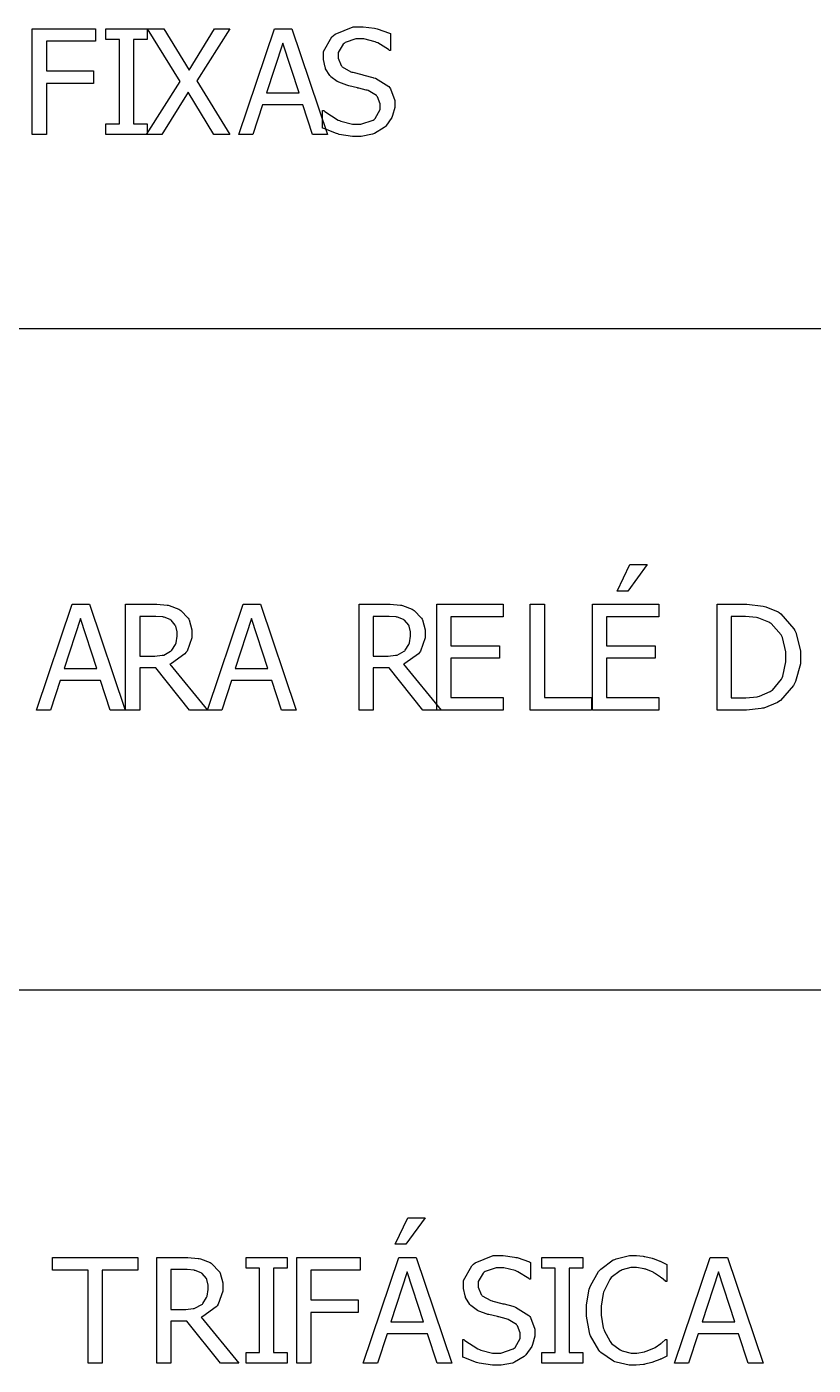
# Model space of a CAD drawing. Header units: millimetres. Extents: x 1974 to 2560, y 1429 to 1567.
# Drawn here: x 2489.414 to 2490.669, y 1517.628 to 1519.765 of the extents above; entities that cross this region are included whole.
import ezdxf

# ---------------------------------------------------------------- set-up
doc = ezdxf.new("R2010")
doc.units = ezdxf.units.MM
doc.layers.add('TEXTO', color=4, linetype='Continuous')

msp = doc.modelspace()

# ---------------------------------------------------------------- linework, layer by layer
at = {"layer": 'TEXTO', "color": 0}
for p, q in [((2489.9064, 1519.7534), (2489.935, 1519.765)), ((2489.935, 1519.765), (2489.9446, 1519.765)), ((2489.9446, 1519.765), (2489.9513, 1519.765)), ((2489.9513, 1519.765), (2489.9693, 1519.7627)), ((2489.4229, 1519.593), (2489.4229, 1519.7619)), ((2489.4229, 1519.7619), (2489.524, 1519.7619)), ((2489.524, 1519.742), (2489.4455, 1519.742)), ((2489.4455, 1519.742), (2489.4455, 1519.6944)), ((2489.524, 1519.7619), (2489.524, 1519.742)), ((2489.524, 1519.7619), (2489.524, 1519.7619)), ((2489.5405, 1519.7447), (2489.5405, 1519.7619)), ((2489.5405, 1519.7619), (2489.6061, 1519.7619)), ((2489.5621, 1519.7447), (2489.5405, 1519.7447)), ((2489.5621, 1519.6102), (2489.5621, 1519.7447)), ((2489.6061, 1519.7447), (2489.5846, 1519.7447)), ((2489.5846, 1519.7447), (2489.5846, 1519.6102)), ((2489.6061, 1519.7619), (2489.6061, 1519.7447)), ((2489.6591, 1519.6775), (2489.6071, 1519.7619)), ((2489.6071, 1519.7619), (2489.6327, 1519.7619)), ((2489.6327, 1519.7619), (2489.6731, 1519.6955)), ((2489.6731, 1519.6955), (2489.714, 1519.7619)), ((2489.7384, 1519.7619), (2489.6855, 1519.6786)), ((2489.714, 1519.7619), (2489.7384, 1519.7619)), ((2489.7524, 1519.593), (2489.8094, 1519.7619)), ((2489.8094, 1519.7619), (2489.837, 1519.7619)), ((2489.837, 1519.7619), (2489.8939, 1519.593)), ((2489.8877, 1519.7253), (2489.901, 1519.7488)), ((2489.901, 1519.7488), (2489.9038, 1519.7511)), ((2489.9038, 1519.7511), (2489.9064, 1519.7534)), ((2489.9396, 1519.7455), (2489.9223, 1519.7396)), ((2489.946, 1519.7455), (2489.9396, 1519.7455)), ((2489.9521, 1519.7455), (2489.946, 1519.7455)), ((2489.9704, 1519.741), (2489.9521, 1519.7455)), ((2489.9693, 1519.7627), (2489.9714, 1519.7622)), ((2489.9714, 1519.7622), (2489.9735, 1519.7617)), ((2489.9735, 1519.7617), (2489.993, 1519.755)), ((2489.993, 1519.755), (2489.9949, 1519.7541)), ((2489.9949, 1519.7541), (2489.9949, 1519.7272)), ((2489.8226, 1519.739), (2489.7966, 1519.6593)), ((2489.8487, 1519.6593), (2489.8226, 1519.739)), ((2489.8877, 1519.7167), (2489.8877, 1519.7253)), ((2489.919, 1519.7372), (2489.9111, 1519.7237)), ((2489.9111, 1519.7237), (2489.9111, 1519.7191)), ((2489.9207, 1519.7383), (2489.919, 1519.7372)), ((2489.9223, 1519.7396), (2489.9207, 1519.7383)), ((2489.9725, 1519.7401), (2489.9704, 1519.741)), ((2489.9745, 1519.7392), (2489.9725, 1519.7401)), ((2489.9917, 1519.7285), (2489.9745, 1519.7392)), ((2489.9931, 1519.7272), (2489.9917, 1519.7285)), ((2489.9949, 1519.7272), (2489.9931, 1519.7272)), ((2489.8877, 1519.7127), (2489.8877, 1519.7167)), ((2489.8902, 1519.7005), (2489.8877, 1519.7127)), ((2489.8907, 1519.6992), (2489.8902, 1519.7005)), ((2489.8911, 1519.698), (2489.8907, 1519.6992)), ((2489.9111, 1519.7191), (2489.9111, 1519.7148)), ((2489.9111, 1519.7148), (2489.9159, 1519.703)), ((2489.9159, 1519.703), (2489.9168, 1519.7019)), ((2489.9168, 1519.7019), (2489.9177, 1519.7008)), ((2489.9177, 1519.7008), (2489.9314, 1519.6931)), ((2489.4455, 1519.6944), (2489.5207, 1519.6944)), ((2489.5207, 1519.6944), (2489.5207, 1519.6744)), ((2489.6855, 1519.6786), (2489.7385, 1519.593)), ((2489.6855, 1519.6786), (2489.6855, 1519.6786)), ((2489.8979, 1519.687), (2489.8911, 1519.698)), ((2489.8988, 1519.6861), (2489.8979, 1519.687)), ((2489.8997, 1519.6852), (2489.8988, 1519.6861)), ((2489.9098, 1519.6775), (2489.8997, 1519.6852)), ((2489.9314, 1519.6931), (2489.9332, 1519.6926)), ((2489.9332, 1519.6926), (2489.9344, 1519.6923)), ((2489.9344, 1519.6923), (2489.949, 1519.6887)), ((2489.949, 1519.6887), (2489.9507, 1519.6882)), ((2489.9507, 1519.6882), (2489.9523, 1519.6878)), ((2489.9523, 1519.6878), (2489.9667, 1519.6842)), ((2489.9667, 1519.6842), (2489.9678, 1519.6837)), ((2489.9678, 1519.6837), (2489.9708, 1519.6829)), ((2489.9708, 1519.6829), (2489.992, 1519.6695)), ((2489.5207, 1519.6744), (2489.4455, 1519.6744)), ((2489.4455, 1519.6744), (2489.4455, 1519.593)), ((2489.6055, 1519.593), (2489.6591, 1519.6775)), ((2489.6716, 1519.6606), (2489.6298, 1519.593)), ((2489.7128, 1519.593), (2489.6716, 1519.6606)), ((2489.7966, 1519.6593), (2489.8487, 1519.6593)), ((2489.7966, 1519.6593), (2489.7966, 1519.6593)), ((2489.911, 1519.677), (2489.9098, 1519.6775)), ((2489.9121, 1519.6764), (2489.911, 1519.677)), ((2489.9252, 1519.6716), (2489.9121, 1519.6764)), ((2489.9266, 1519.6711), (2489.9252, 1519.6716)), ((2489.9282, 1519.6708), (2489.9266, 1519.6711)), ((2489.9418, 1519.6675), (2489.9282, 1519.6708)), ((2489.9428, 1519.6672), (2489.9418, 1519.6675)), ((2489.9439, 1519.667), (2489.9428, 1519.6672)), ((2489.9559, 1519.6639), (2489.9439, 1519.667)), ((2489.9572, 1519.6635), (2489.9559, 1519.6639)), ((2489.959, 1519.663), (2489.9572, 1519.6635)), ((2489.9721, 1519.6552), (2489.959, 1519.663)), ((2489.992, 1519.6695), (2489.9934, 1519.6677)), ((2489.9934, 1519.6677), (2489.9947, 1519.6659)), ((2489.9947, 1519.6659), (2490.0014, 1519.6473)), ((2489.7904, 1519.6402), (2489.7751, 1519.593)), ((2489.8549, 1519.6402), (2489.7904, 1519.6402)), ((2489.8703, 1519.593), (2489.8549, 1519.6402)), ((2489.973, 1519.6541), (2489.9721, 1519.6552)), ((2489.9737, 1519.653), (2489.973, 1519.6541)), ((2489.978, 1519.6418), (2489.9737, 1519.653)), ((2489.978, 1519.6376), (2489.978, 1519.6418)), ((2489.978, 1519.6328), (2489.978, 1519.6376)), ((2490.0014, 1519.6362), (2489.998, 1519.6233)), ((2490.0014, 1519.6473), (2490.0014, 1519.6411)), ((2490.0014, 1519.6411), (2490.0014, 1519.6362)), ((2489.8864, 1519.6031), (2489.8864, 1519.6312)), ((2489.8864, 1519.6312), (2489.8881, 1519.6312)), ((2489.8881, 1519.6312), (2489.89, 1519.6295)), ((2489.89, 1519.6295), (2489.9109, 1519.6161)), ((2489.9109, 1519.6161), (2489.9133, 1519.6151)), ((2489.9133, 1519.6151), (2489.9156, 1519.6142)), ((2489.9156, 1519.6142), (2489.9342, 1519.6094)), ((2489.9474, 1519.6094), (2489.9669, 1519.6159)), ((2489.9669, 1519.6159), (2489.9685, 1519.6171)), ((2489.9685, 1519.6171), (2489.9701, 1519.6185)), ((2489.9701, 1519.6185), (2489.978, 1519.6328)), ((2489.9967, 1519.62), (2489.9873, 1519.6064)), ((2489.9973, 1519.6216), (2489.9967, 1519.62)), ((2489.998, 1519.6233), (2489.9973, 1519.6216)), ((2489.4455, 1519.593), (2489.4229, 1519.593)), ((2489.5405, 1519.593), (2489.5405, 1519.6102)), ((2489.5405, 1519.6102), (2489.5621, 1519.6102)), ((2489.6061, 1519.593), (2489.5405, 1519.593)), ((2489.5846, 1519.6102), (2489.6061, 1519.6102)), ((2489.6298, 1519.593), (2489.6055, 1519.593)), ((2489.6061, 1519.6102), (2489.6061, 1519.593)), ((2489.6061, 1519.6102), (2489.6061, 1519.6102)), ((2489.7385, 1519.593), (2489.7128, 1519.593)), ((2489.7751, 1519.593), (2489.7524, 1519.593)), ((2489.7751, 1519.593), (2489.7751, 1519.593)), ((2489.8939, 1519.593), (2489.8703, 1519.593)), ((2489.8883, 1519.6023), (2489.8864, 1519.6031)), ((2489.9085, 1519.5945), (2489.8883, 1519.6023)), ((2489.9107, 1519.5938), (2489.9085, 1519.5945)), ((2489.9128, 1519.5932), (2489.9107, 1519.5938)), ((2489.9341, 1519.59), (2489.9128, 1519.5932)), ((2489.9342, 1519.6094), (2489.9404, 1519.6094)), ((2489.9404, 1519.6094), (2489.9474, 1519.6094)), ((2489.9659, 1519.5933), (2489.9478, 1519.59)), ((2489.9677, 1519.594), (2489.9659, 1519.5933)), ((2489.9693, 1519.5946), (2489.9677, 1519.594)), ((2489.9847, 1519.6041), (2489.9693, 1519.5946)), ((2489.9861, 1519.6053), (2489.9847, 1519.6041)), ((2489.9873, 1519.6064), (2489.9861, 1519.6053)), ((2489.942, 1519.59), (2489.9341, 1519.59)), ((2489.9478, 1519.59), (2489.942, 1519.59)), ((2489.942, 1519.59), (2489.942, 1519.59)), ((2507.7976, 1519.2826), (2478.9131, 1519.2826)), ((2490.3565, 1518.864), (2490.3768, 1518.9065)), ((2490.4043, 1518.9065), (2490.3734, 1518.864)), ((2490.3768, 1518.9065), (2490.4043, 1518.9065)), ((2490.3768, 1518.9065), (2490.3768, 1518.9065)), ((2490.3734, 1518.864), (2490.3565, 1518.864)), ((2489.4296, 1518.6741), (2489.4865, 1518.843)), ((2489.4865, 1518.843), (2489.5141, 1518.843)), ((2489.5141, 1518.843), (2489.5711, 1518.6741)), ((2489.572, 1518.6741), (2489.572, 1518.843)), ((2489.572, 1518.843), (2489.6156, 1518.843)), ((2489.6167, 1518.8236), (2489.5944, 1518.8236)), ((2489.5944, 1518.8236), (2489.5944, 1518.7599)), ((2489.6156, 1518.843), (2489.6216, 1518.843)), ((2489.6203, 1518.8236), (2489.6167, 1518.8236)), ((2489.6314, 1518.8227), (2489.6203, 1518.8236)), ((2489.6216, 1518.843), (2489.6383, 1518.8416)), ((2489.6383, 1518.8416), (2489.64, 1518.8413)), ((2489.64, 1518.8413), (2489.6415, 1518.8411)), ((2489.6415, 1518.8411), (2489.657, 1518.8349)), ((2489.657, 1518.8349), (2489.6586, 1518.8339)), ((2489.6586, 1518.8339), (2489.66, 1518.8331)), ((2489.66, 1518.8331), (2489.6717, 1518.8209)), ((2489.7027, 1518.6741), (2489.7597, 1518.843)), ((2489.7597, 1518.843), (2489.7874, 1518.843)), ((2489.7874, 1518.843), (2489.8443, 1518.6741)), ((2489.9445, 1518.6741), (2489.9445, 1518.843)), ((2489.9445, 1518.843), (2489.988, 1518.843)), ((2489.9892, 1518.8236), (2489.967, 1518.8236)), ((2489.967, 1518.8236), (2489.967, 1518.7599)), ((2489.988, 1518.843), (2489.9941, 1518.843)), ((2489.9928, 1518.8236), (2489.9892, 1518.8236)), ((2490.0039, 1518.8227), (2489.9928, 1518.8236)), ((2489.9941, 1518.843), (2490.0107, 1518.8416)), ((2490.0107, 1518.8416), (2490.0124, 1518.8413)), ((2490.0124, 1518.8413), (2490.0139, 1518.8411)), ((2490.0139, 1518.8411), (2490.0294, 1518.8349)), ((2490.0294, 1518.8349), (2490.031, 1518.8339)), ((2490.031, 1518.8339), (2490.0325, 1518.8331)), ((2490.0325, 1518.8331), (2490.0442, 1518.8209)), ((2490.0687, 1518.6741), (2490.0687, 1518.843)), ((2490.0687, 1518.843), (2490.1744, 1518.843)), ((2490.1744, 1518.823), (2490.0912, 1518.823)), ((2490.0912, 1518.823), (2490.0912, 1518.7767)), ((2490.1744, 1518.843), (2490.1744, 1518.823)), ((2490.2177, 1518.6741), (2490.2177, 1518.843)), ((2490.2177, 1518.843), (2490.2402, 1518.843)), ((2490.2402, 1518.843), (2490.2402, 1518.6941)), ((2490.3171, 1518.6741), (2490.3171, 1518.843)), ((2490.3171, 1518.843), (2490.4228, 1518.843)), ((2490.4228, 1518.823), (2490.3395, 1518.823)), ((2490.3395, 1518.823), (2490.3395, 1518.7767)), ((2490.4228, 1518.843), (2490.4228, 1518.823)), ((2490.5158, 1518.6741), (2490.5158, 1518.843)), ((2490.5158, 1518.843), (2490.5543, 1518.843)), ((2490.5554, 1518.8236), (2490.5383, 1518.8236)), ((2490.5383, 1518.8236), (2490.5383, 1518.6934)), ((2490.5543, 1518.843), (2490.5636, 1518.843)), ((2490.5613, 1518.8236), (2490.5554, 1518.8236)), ((2490.579, 1518.8217), (2490.5613, 1518.8236)), ((2490.5636, 1518.843), (2490.5893, 1518.8401)), ((2490.5893, 1518.8401), (2490.5916, 1518.8394)), ((2490.5916, 1518.8394), (2490.5939, 1518.8388)), ((2490.5939, 1518.8388), (2490.6131, 1518.8306)), ((2490.6131, 1518.8306), (2490.6147, 1518.8296)), ((2490.6147, 1518.8296), (2490.6175, 1518.8278)), ((2490.6175, 1518.8278), (2490.6384, 1518.8039)), ((2489.4997, 1518.8201), (2489.4738, 1518.7404)), ((2489.5259, 1518.7404), (2489.4997, 1518.8201)), ((2489.6325, 1518.8224), (2489.6314, 1518.8227)), ((2489.6336, 1518.8222), (2489.6325, 1518.8224)), ((2489.6428, 1518.8184), (2489.6336, 1518.8222)), ((2489.6436, 1518.8178), (2489.6428, 1518.8184)), ((2489.6445, 1518.8173), (2489.6436, 1518.8178)), ((2489.6512, 1518.8095), (2489.6445, 1518.8173)), ((2489.6517, 1518.8085), (2489.6512, 1518.8095)), ((2489.6521, 1518.8077), (2489.6517, 1518.8085)), ((2489.6543, 1518.7987), (2489.6521, 1518.8077)), ((2489.6717, 1518.8209), (2489.6726, 1518.8194)), ((2489.6726, 1518.8194), (2489.6734, 1518.8179)), ((2489.6734, 1518.8179), (2489.6778, 1518.8023)), ((2489.6778, 1518.8023), (2489.6778, 1518.7971)), ((2489.773, 1518.8201), (2489.7469, 1518.7404)), ((2489.7991, 1518.7404), (2489.773, 1518.8201)), ((2490.0049, 1518.8224), (2490.0039, 1518.8227)), ((2490.006, 1518.8222), (2490.0049, 1518.8224)), ((2490.0152, 1518.8184), (2490.006, 1518.8222)), ((2490.0161, 1518.8178), (2490.0152, 1518.8184)), ((2490.017, 1518.8173), (2490.0161, 1518.8178)), ((2490.0237, 1518.8095), (2490.017, 1518.8173)), ((2490.0242, 1518.8085), (2490.0237, 1518.8095)), ((2490.0245, 1518.8077), (2490.0242, 1518.8085)), ((2490.0268, 1518.7987), (2490.0245, 1518.8077)), ((2490.0442, 1518.8209), (2490.0451, 1518.8194)), ((2490.0451, 1518.8194), (2490.0459, 1518.8179)), ((2490.0459, 1518.8179), (2490.0502, 1518.8023)), ((2490.0502, 1518.8023), (2490.0502, 1518.7971)), ((2490.5808, 1518.8213), (2490.579, 1518.8217)), ((2490.5824, 1518.8209), (2490.5808, 1518.8213)), ((2490.5985, 1518.8144), (2490.5824, 1518.8209)), ((2490.6, 1518.8135), (2490.5985, 1518.8144)), ((2490.6021, 1518.8122), (2490.6, 1518.8135)), ((2490.618, 1518.7943), (2490.6021, 1518.8122)), ((2490.6384, 1518.8039), (2490.6399, 1518.8009)), ((2489.6519, 1518.78), (2489.6524, 1518.7811)), ((2489.6524, 1518.7811), (2489.6543, 1518.7919)), ((2489.6543, 1518.7954), (2489.6543, 1518.7987)), ((2489.6543, 1518.7919), (2489.6543, 1518.7954)), ((2489.6543, 1518.7954), (2489.6543, 1518.7954)), ((2489.6778, 1518.7893), (2489.67, 1518.7682)), ((2489.6778, 1518.7971), (2489.6778, 1518.7893)), ((2490.0244, 1518.78), (2490.0248, 1518.7811)), ((2490.0248, 1518.7811), (2490.0268, 1518.7919)), ((2490.0268, 1518.7954), (2490.0268, 1518.7987)), ((2490.0268, 1518.7919), (2490.0268, 1518.7954)), ((2490.0268, 1518.7954), (2490.0268, 1518.7954)), ((2490.0502, 1518.7893), (2490.0424, 1518.7682)), ((2490.0502, 1518.7971), (2490.0502, 1518.7893)), ((2490.6191, 1518.7919), (2490.618, 1518.7943)), ((2490.6202, 1518.7897), (2490.6191, 1518.7919)), ((2490.6256, 1518.767), (2490.6202, 1518.7897)), ((2490.6399, 1518.8009), (2490.6414, 1518.798)), ((2490.6414, 1518.798), (2490.649, 1518.7684)), ((2489.5944, 1518.7599), (2489.6143, 1518.7599)), ((2489.6143, 1518.7599), (2489.6185, 1518.7599)), ((2489.6185, 1518.7599), (2489.6303, 1518.7614)), ((2489.6303, 1518.7614), (2489.6316, 1518.7616)), ((2489.6316, 1518.7616), (2489.6329, 1518.7618)), ((2489.6329, 1518.7618), (2489.6437, 1518.7678)), ((2489.6437, 1518.7678), (2489.6447, 1518.7687)), ((2489.6447, 1518.7687), (2489.6455, 1518.7695)), ((2489.6667, 1518.764), (2489.6454, 1518.7486)), ((2489.6455, 1518.7695), (2489.6516, 1518.7789)), ((2489.6516, 1518.7789), (2489.6519, 1518.78)), ((2489.6683, 1518.766), (2489.6667, 1518.764)), ((2489.67, 1518.7682), (2489.6683, 1518.766)), ((2489.967, 1518.7599), (2489.9867, 1518.7599)), ((2489.9867, 1518.7599), (2489.991, 1518.7599)), ((2489.991, 1518.7599), (2490.0027, 1518.7614)), ((2490.0027, 1518.7614), (2490.004, 1518.7616)), ((2490.004, 1518.7616), (2490.0053, 1518.7618)), ((2490.0053, 1518.7618), (2490.0163, 1518.7678)), ((2490.0163, 1518.7678), (2490.0173, 1518.7687)), ((2490.0173, 1518.7687), (2490.018, 1518.7695)), ((2490.0391, 1518.764), (2490.0178, 1518.7486)), ((2490.018, 1518.7695), (2490.024, 1518.7789)), ((2490.024, 1518.7789), (2490.0244, 1518.78)), ((2490.0408, 1518.766), (2490.0391, 1518.764)), ((2490.0424, 1518.7682), (2490.0408, 1518.766)), ((2490.0912, 1518.7767), (2490.1687, 1518.7767)), ((2490.1687, 1518.7767), (2490.1687, 1518.7567)), ((2490.3395, 1518.7767), (2490.4171, 1518.7767)), ((2490.4171, 1518.7767), (2490.4171, 1518.7567)), ((2490.6256, 1518.7586), (2490.6256, 1518.767)), ((2490.649, 1518.7684), (2490.649, 1518.7583)), ((2489.4738, 1518.7404), (2489.5259, 1518.7404)), ((2489.4738, 1518.7404), (2489.4738, 1518.7404)), ((2489.6202, 1518.7412), (2489.5944, 1518.7412)), ((2489.5944, 1518.7412), (2489.5944, 1518.6741)), ((2489.6737, 1518.6741), (2489.6202, 1518.7412)), ((2489.6454, 1518.7486), (2489.6427, 1518.7475)), ((2489.6427, 1518.7475), (2489.7028, 1518.6741)), ((2489.6427, 1518.7475), (2489.6427, 1518.7475)), ((2489.7469, 1518.7404), (2489.7991, 1518.7404)), ((2489.7469, 1518.7404), (2489.7469, 1518.7404)), ((2489.9926, 1518.7412), (2489.967, 1518.7412)), ((2489.967, 1518.7412), (2489.967, 1518.6741)), ((2490.0461, 1518.6741), (2489.9926, 1518.7412)), ((2490.0178, 1518.7486), (2490.0152, 1518.7475)), ((2490.0152, 1518.7475), (2490.0753, 1518.6741)), ((2490.0152, 1518.7475), (2490.0152, 1518.7475)), ((2490.1687, 1518.7567), (2490.0912, 1518.7567)), ((2490.0912, 1518.7567), (2490.0912, 1518.6941)), ((2490.4171, 1518.7567), (2490.3395, 1518.7567)), ((2490.3395, 1518.7567), (2490.3395, 1518.6941)), ((2490.6206, 1518.7279), (2490.6256, 1518.751)), ((2490.6256, 1518.751), (2490.6256, 1518.7586)), ((2490.6256, 1518.7586), (2490.6256, 1518.7586)), ((2490.649, 1518.748), (2490.6411, 1518.7197)), ((2490.649, 1518.7583), (2490.649, 1518.748)), ((2490.649, 1518.7583), (2490.649, 1518.7583)), ((2489.4676, 1518.7212), (2489.4522, 1518.6741)), ((2489.5321, 1518.7212), (2489.4676, 1518.7212)), ((2489.5474, 1518.6741), (2489.5321, 1518.7212)), ((2489.7407, 1518.7212), (2489.7254, 1518.6741)), ((2489.8053, 1518.7212), (2489.7407, 1518.7212)), ((2489.8206, 1518.6741), (2489.8053, 1518.7212)), ((2490.6041, 1518.7059), (2490.6187, 1518.7235)), ((2490.6187, 1518.7235), (2490.6197, 1518.7257)), ((2490.6197, 1518.7257), (2490.6206, 1518.7279)), ((2490.6396, 1518.7166), (2490.638, 1518.7134)), ((2490.6411, 1518.7197), (2490.6396, 1518.7166)), ((2490.5619, 1518.6934), (2490.5796, 1518.6953)), ((2490.5796, 1518.6953), (2490.5816, 1518.6957)), ((2490.5816, 1518.6957), (2490.5834, 1518.6962)), ((2490.5834, 1518.6962), (2490.6006, 1518.7035)), ((2490.6006, 1518.7035), (2490.6021, 1518.7045)), ((2490.6021, 1518.7045), (2490.6041, 1518.7059)), ((2490.638, 1518.7134), (2490.6171, 1518.6893)), ((2489.4522, 1518.6741), (2489.4296, 1518.6741)), ((2489.4522, 1518.6741), (2489.4522, 1518.6741)), ((2489.5711, 1518.6741), (2489.5474, 1518.6741)), ((2489.5944, 1518.6741), (2489.572, 1518.6741)), ((2489.7028, 1518.6741), (2489.6737, 1518.6741)), ((2489.7254, 1518.6741), (2489.7027, 1518.6741)), ((2489.7254, 1518.6741), (2489.7254, 1518.6741)), ((2489.8443, 1518.6741), (2489.8206, 1518.6741)), ((2489.967, 1518.6741), (2489.9445, 1518.6741)), ((2490.0753, 1518.6741), (2490.0461, 1518.6741)), ((2490.1744, 1518.6741), (2490.0687, 1518.6741)), ((2490.0912, 1518.6941), (2490.1744, 1518.6941)), ((2490.1744, 1518.6941), (2490.1744, 1518.6741)), ((2490.1744, 1518.6741), (2490.1744, 1518.6741)), ((2490.3155, 1518.6741), (2490.2177, 1518.6741)), ((2490.2402, 1518.6941), (2490.3155, 1518.6941)), ((2490.3155, 1518.6941), (2490.3155, 1518.6741)), ((2490.3155, 1518.6941), (2490.3155, 1518.6941)), ((2490.4228, 1518.6741), (2490.3171, 1518.6741)), ((2490.3395, 1518.6941), (2490.4228, 1518.6941)), ((2490.4228, 1518.6941), (2490.4228, 1518.6741)), ((2490.4228, 1518.6741), (2490.4228, 1518.6741)), ((2490.5547, 1518.6741), (2490.5158, 1518.6741)), ((2490.5383, 1518.6934), (2490.5554, 1518.6934)), ((2490.5626, 1518.6741), (2490.5547, 1518.6741)), ((2490.5554, 1518.6934), (2490.5619, 1518.6934)), ((2490.5862, 1518.6764), (2490.5626, 1518.6741)), ((2490.5885, 1518.6768), (2490.5862, 1518.6764)), ((2490.5906, 1518.6773), (2490.5885, 1518.6768)), ((2490.6123, 1518.6863), (2490.5906, 1518.6773)), ((2490.6145, 1518.6875), (2490.6123, 1518.6863)), ((2490.6171, 1518.6893), (2490.6145, 1518.6875)), ((2507.7976, 1518.2266), (2478.9131, 1518.2266)), ((2490.0022, 1517.821), (2490.0225, 1517.8634)), ((2490.0501, 1517.8634), (2490.0191, 1517.821)), ((2490.0225, 1517.8634), (2490.0501, 1517.8634)), ((2490.0225, 1517.8634), (2490.0225, 1517.8634)), ((2490.0191, 1517.821), (2490.0022, 1517.821)), ((2489.4555, 1517.78), (2489.4555, 1517.7999)), ((2489.4555, 1517.7999), (2489.5913, 1517.7999)), ((2489.5913, 1517.7999), (2489.5913, 1517.78)), ((2489.6217, 1517.631), (2489.6217, 1517.7999)), ((2489.6217, 1517.7999), (2489.6653, 1517.7999)), ((2489.6653, 1517.7999), (2489.6713, 1517.7999)), ((2489.6713, 1517.7999), (2489.6878, 1517.7986)), ((2489.6878, 1517.7986), (2489.6895, 1517.7983)), ((2489.6895, 1517.7983), (2489.6912, 1517.7981)), ((2489.6912, 1517.7981), (2489.7067, 1517.7919)), ((2489.7642, 1517.7827), (2489.7642, 1517.7999)), ((2489.7642, 1517.7999), (2489.8296, 1517.7999)), ((2489.8296, 1517.7999), (2489.8296, 1517.7827)), ((2489.8452, 1517.631), (2489.8452, 1517.7999)), ((2489.8452, 1517.7999), (2489.9464, 1517.7999)), ((2489.9464, 1517.7999), (2489.9464, 1517.78)), ((2489.9464, 1517.7999), (2489.9464, 1517.7999)), ((2489.9511, 1517.631), (2490.008, 1517.7999)), ((2490.008, 1517.7999), (2490.0358, 1517.7999)), ((2490.0358, 1517.7999), (2490.0927, 1517.631)), ((2490.1299, 1517.7914), (2490.1584, 1517.803)), ((2490.1584, 1517.803), (2490.168, 1517.803)), ((2490.168, 1517.803), (2490.1747, 1517.803)), ((2490.1747, 1517.803), (2490.1928, 1517.8006)), ((2490.1928, 1517.8006), (2490.1949, 1517.8001)), ((2490.1949, 1517.8001), (2490.1969, 1517.7997)), ((2490.1969, 1517.7997), (2490.2164, 1517.793)), ((2490.236, 1517.7827), (2490.236, 1517.7999)), ((2490.236, 1517.7999), (2490.3016, 1517.7999)), ((2490.3016, 1517.7999), (2490.3016, 1517.7827)), ((2490.3525, 1517.797), (2490.3547, 1517.7981)), ((2490.3547, 1517.7981), (2490.3763, 1517.803)), ((2490.3763, 1517.803), (2490.3835, 1517.803)), ((2490.3835, 1517.803), (2490.3874, 1517.803)), ((2490.3874, 1517.803), (2490.3981, 1517.802)), ((2490.3981, 1517.802), (2490.3994, 1517.8017)), ((2490.3994, 1517.8017), (2490.4006, 1517.8015)), ((2490.4006, 1517.8015), (2490.4121, 1517.7989)), ((2490.4121, 1517.7989), (2490.4132, 1517.7985)), ((2490.4132, 1517.7985), (2490.414, 1517.7983)), ((2490.414, 1517.7983), (2490.4235, 1517.7948)), ((2490.4478, 1517.631), (2490.5047, 1517.7999)), ((2490.5047, 1517.7999), (2490.5325, 1517.7999)), ((2490.5325, 1517.7999), (2490.5894, 1517.631)), ((2489.5122, 1517.78), (2489.4555, 1517.78)), ((2489.5122, 1517.631), (2489.5122, 1517.78)), ((2489.5913, 1517.78), (2489.5347, 1517.78)), ((2489.5347, 1517.78), (2489.5347, 1517.631)), ((2489.6663, 1517.7806), (2489.6441, 1517.7806)), ((2489.6441, 1517.7806), (2489.6441, 1517.7169)), ((2489.67, 1517.7806), (2489.6663, 1517.7806)), ((2489.6811, 1517.7796), (2489.67, 1517.7806)), ((2489.6821, 1517.7793), (2489.6811, 1517.7796)), ((2489.6831, 1517.7791), (2489.6821, 1517.7793)), ((2489.6924, 1517.7754), (2489.6831, 1517.7791)), ((2489.7067, 1517.7919), (2489.7083, 1517.7909)), ((2489.7083, 1517.7909), (2489.7097, 1517.7901)), ((2489.7097, 1517.7901), (2489.7214, 1517.7778)), ((2489.7214, 1517.7778), (2489.7222, 1517.7763)), ((2489.7222, 1517.7763), (2489.723, 1517.7748)), ((2489.7856, 1517.7827), (2489.7642, 1517.7827)), ((2489.7856, 1517.6482), (2489.7856, 1517.7827)), ((2489.8296, 1517.7827), (2489.8081, 1517.7827)), ((2489.8081, 1517.7827), (2489.8081, 1517.6482)), ((2489.9464, 1517.78), (2489.8677, 1517.78)), ((2489.8677, 1517.78), (2489.8677, 1517.7323)), ((2490.0213, 1517.777), (2489.9954, 1517.6973)), ((2490.0474, 1517.6973), (2490.0213, 1517.777)), ((2490.1112, 1517.7633), (2490.1245, 1517.7868)), ((2490.1245, 1517.7868), (2490.1273, 1517.7891)), ((2490.1273, 1517.7891), (2490.1299, 1517.7914)), ((2490.1443, 1517.7763), (2490.1426, 1517.7751)), ((2490.1458, 1517.7775), (2490.1443, 1517.7763)), ((2490.1631, 1517.7836), (2490.1458, 1517.7775)), ((2490.1695, 1517.7836), (2490.1631, 1517.7836)), ((2490.1756, 1517.7836), (2490.1695, 1517.7836)), ((2490.1938, 1517.779), (2490.1756, 1517.7836)), ((2490.1959, 1517.778), (2490.1938, 1517.779)), ((2490.198, 1517.7772), (2490.1959, 1517.778)), ((2490.2152, 1517.7665), (2490.198, 1517.7772)), ((2490.2164, 1517.793), (2490.2182, 1517.7921)), ((2490.2182, 1517.7921), (2490.2182, 1517.7652)), ((2490.2575, 1517.7827), (2490.236, 1517.7827)), ((2490.2575, 1517.6482), (2490.2575, 1517.7827)), ((2490.3016, 1517.7827), (2490.2799, 1517.7827)), ((2490.2799, 1517.7827), (2490.2799, 1517.6482)), ((2490.3137, 1517.7549), (2490.3268, 1517.7777)), ((2490.3268, 1517.7777), (2490.3286, 1517.7797)), ((2490.3286, 1517.7797), (2490.3302, 1517.7816)), ((2490.3302, 1517.7816), (2490.3502, 1517.7961)), ((2490.3612, 1517.7787), (2490.3471, 1517.7678)), ((2490.3502, 1517.7961), (2490.3525, 1517.797)), ((2490.3628, 1517.7794), (2490.3612, 1517.7787)), ((2490.3644, 1517.7802), (2490.3628, 1517.7794)), ((2490.3781, 1517.7838), (2490.3644, 1517.7802)), ((2490.3833, 1517.7838), (2490.3781, 1517.7838)), ((2490.3873, 1517.7838), (2490.3833, 1517.7838)), ((2490.3996, 1517.7819), (2490.3873, 1517.7838)), ((2490.4009, 1517.7815), (2490.3996, 1517.7819)), ((2490.4021, 1517.7811), (2490.4009, 1517.7815)), ((2490.4138, 1517.7764), (2490.4021, 1517.7811)), ((2490.4149, 1517.7757), (2490.4138, 1517.7764)), ((2490.4235, 1517.7948), (2490.4244, 1517.7943)), ((2490.4244, 1517.7943), (2490.4253, 1517.7939)), ((2490.4253, 1517.7939), (2490.4347, 1517.7893)), ((2490.4347, 1517.7893), (2490.4356, 1517.7887)), ((2490.4356, 1517.7887), (2490.4356, 1517.7615)), ((2490.518, 1517.777), (2490.492, 1517.6973)), ((2490.5441, 1517.6973), (2490.518, 1517.777)), ((2489.6932, 1517.7748), (2489.6924, 1517.7754)), ((2489.694, 1517.7742), (2489.6932, 1517.7748)), ((2489.7008, 1517.7665), (2489.694, 1517.7742)), ((2489.7013, 1517.7655), (2489.7008, 1517.7665)), ((2489.7016, 1517.7646), (2489.7013, 1517.7655)), ((2489.7039, 1517.7557), (2489.7016, 1517.7646)), ((2489.7039, 1517.7524), (2489.7039, 1517.7557)), ((2489.723, 1517.7748), (2489.7273, 1517.7593)), ((2489.7273, 1517.7593), (2489.7273, 1517.7541)), ((2490.1112, 1517.7546), (2490.1112, 1517.7633)), ((2490.1112, 1517.7507), (2490.1112, 1517.7546)), ((2490.1426, 1517.7751), (2490.1346, 1517.7615)), ((2490.1346, 1517.7615), (2490.1346, 1517.757)), ((2490.1346, 1517.757), (2490.1346, 1517.7527)), ((2490.2166, 1517.7652), (2490.2152, 1517.7665)), ((2490.2182, 1517.7652), (2490.2166, 1517.7652)), ((2490.3129, 1517.7522), (2490.3137, 1517.7549)), ((2490.3447, 1517.7649), (2490.3355, 1517.7469)), ((2490.3459, 1517.7663), (2490.3447, 1517.7649)), ((2490.3471, 1517.7678), (2490.3459, 1517.7663)), ((2490.416, 1517.7751), (2490.4149, 1517.7757)), ((2490.4255, 1517.7688), (2490.416, 1517.7751)), ((2490.4263, 1517.7681), (2490.4255, 1517.7688)), ((2490.427, 1517.7676), (2490.4263, 1517.7681)), ((2490.4333, 1517.762), (2490.427, 1517.7676)), ((2490.4338, 1517.7615), (2490.4333, 1517.762)), ((2490.4356, 1517.7615), (2490.4338, 1517.7615)), ((2489.6952, 1517.7264), (2489.7012, 1517.7359)), ((2489.7012, 1517.7359), (2489.7016, 1517.737)), ((2489.7016, 1517.737), (2489.7019, 1517.7382)), ((2489.7019, 1517.7382), (2489.7039, 1517.7489)), ((2489.7039, 1517.7489), (2489.7039, 1517.7524)), ((2489.7039, 1517.7524), (2489.7039, 1517.7524)), ((2489.7273, 1517.7463), (2489.7195, 1517.7252)), ((2489.7273, 1517.7541), (2489.7273, 1517.7463)), ((2490.1136, 1517.7385), (2490.1112, 1517.7507)), ((2490.1141, 1517.7372), (2490.1136, 1517.7385)), ((2490.1145, 1517.736), (2490.1141, 1517.7372)), ((2490.1214, 1517.7251), (2490.1145, 1517.736)), ((2490.1346, 1517.7527), (2490.1393, 1517.741)), ((2490.1393, 1517.741), (2490.1402, 1517.7399)), ((2490.1402, 1517.7399), (2490.1411, 1517.7389)), ((2490.1411, 1517.7389), (2490.1549, 1517.7311)), ((2490.3075, 1517.7246), (2490.3119, 1517.7496)), ((2490.3119, 1517.7496), (2490.3129, 1517.7522)), ((2490.3342, 1517.7425), (2490.3309, 1517.7222)), ((2490.3348, 1517.7447), (2490.3342, 1517.7425)), ((2490.3355, 1517.7469), (2490.3348, 1517.7447)), ((2489.6441, 1517.7169), (2489.6639, 1517.7169)), ((2489.6639, 1517.7169), (2489.6682, 1517.7169)), ((2489.6682, 1517.7169), (2489.6798, 1517.7183)), ((2489.6798, 1517.7183), (2489.6812, 1517.7186)), ((2489.6812, 1517.7186), (2489.6824, 1517.7189)), ((2489.6824, 1517.7189), (2489.6934, 1517.7248)), ((2489.6934, 1517.7248), (2489.6944, 1517.7256)), ((2489.6944, 1517.7256), (2489.6952, 1517.7264)), ((2489.7164, 1517.721), (2489.695, 1517.7056)), ((2489.7179, 1517.723), (2489.7164, 1517.721)), ((2489.7195, 1517.7252), (2489.7179, 1517.723)), ((2489.8677, 1517.7323), (2489.943, 1517.7323)), ((2489.943, 1517.7124), (2489.8677, 1517.7124)), ((2489.8677, 1517.7124), (2489.8677, 1517.631)), ((2489.943, 1517.7323), (2489.943, 1517.7124)), ((2490.1222, 1517.7241), (2490.1214, 1517.7251)), ((2490.1231, 1517.7232), (2490.1222, 1517.7241)), ((2490.1333, 1517.7156), (2490.1231, 1517.7232)), ((2490.1345, 1517.715), (2490.1333, 1517.7156)), ((2490.1356, 1517.7144), (2490.1345, 1517.715)), ((2490.1487, 1517.7095), (2490.1356, 1517.7144)), ((2490.1549, 1517.7311), (2490.1567, 1517.7306)), ((2490.1567, 1517.7306), (2490.1579, 1517.7303)), ((2490.1579, 1517.7303), (2490.1725, 1517.7267)), ((2490.1725, 1517.7267), (2490.1742, 1517.7262)), ((2490.1742, 1517.7262), (2490.1759, 1517.7258)), ((2490.1759, 1517.7258), (2490.1901, 1517.7222)), ((2490.1901, 1517.7222), (2490.1913, 1517.7218)), ((2490.1913, 1517.7218), (2490.1942, 1517.7209)), ((2490.1942, 1517.7209), (2490.2154, 1517.7075)), ((2490.3075, 1517.7153), (2490.3075, 1517.7246)), ((2490.3075, 1517.7065), (2490.3075, 1517.7153)), ((2490.3309, 1517.7222), (2490.3309, 1517.7153)), ((2490.3309, 1517.7153), (2490.3309, 1517.7078)), ((2489.6698, 1517.6982), (2489.6441, 1517.6982)), ((2489.6441, 1517.6982), (2489.6441, 1517.631)), ((2489.7233, 1517.631), (2489.6698, 1517.6982)), ((2489.695, 1517.7056), (2489.6924, 1517.7045)), ((2489.6924, 1517.7045), (2489.7525, 1517.631)), ((2489.6924, 1517.7045), (2489.6924, 1517.7045)), ((2489.9954, 1517.6973), (2490.0474, 1517.6973)), ((2489.9954, 1517.6973), (2489.9954, 1517.6973)), ((2490.1502, 1517.7091), (2490.1487, 1517.7095)), ((2490.1517, 1517.7088), (2490.1502, 1517.7091)), ((2490.1652, 1517.7055), (2490.1517, 1517.7088)), ((2490.1664, 1517.7052), (2490.1652, 1517.7055)), ((2490.1674, 1517.705), (2490.1664, 1517.7052)), ((2490.1792, 1517.7019), (2490.1674, 1517.705)), ((2490.1806, 1517.7015), (2490.1792, 1517.7019)), ((2490.1823, 1517.701), (2490.1806, 1517.7015)), ((2490.1956, 1517.693), (2490.1823, 1517.701)), ((2490.1965, 1517.692), (2490.1956, 1517.693)), ((2490.1973, 1517.691), (2490.1965, 1517.692)), ((2490.2015, 1517.6798), (2490.1973, 1517.691)), ((2490.2154, 1517.7075), (2490.2168, 1517.7057)), ((2490.2168, 1517.7057), (2490.2182, 1517.7039)), ((2490.2182, 1517.7039), (2490.2249, 1517.6853)), ((2490.3121, 1517.6803), (2490.3075, 1517.7065)), ((2490.3309, 1517.7078), (2490.3343, 1517.6875)), ((2490.492, 1517.6973), (2490.5441, 1517.6973)), ((2490.492, 1517.6973), (2490.492, 1517.6973)), ((2489.9891, 1517.6782), (2489.9737, 1517.631)), ((2490.0537, 1517.6782), (2489.9891, 1517.6782)), ((2490.0689, 1517.631), (2490.0537, 1517.6782)), ((2490.11, 1517.641), (2490.11, 1517.6692)), ((2490.11, 1517.6692), (2490.1115, 1517.6692)), ((2490.1115, 1517.6692), (2490.1133, 1517.6675)), ((2490.1935, 1517.6565), (2490.2015, 1517.6708)), ((2490.2015, 1517.6756), (2490.2015, 1517.6798)), ((2490.2015, 1517.6708), (2490.2015, 1517.6756)), ((2490.2249, 1517.6742), (2490.2215, 1517.6612)), ((2490.2249, 1517.6853), (2490.2249, 1517.6791)), ((2490.2249, 1517.6791), (2490.2249, 1517.6742)), ((2490.313, 1517.6775), (2490.3121, 1517.6803)), ((2490.3139, 1517.6748), (2490.313, 1517.6775)), ((2490.3269, 1517.6519), (2490.3139, 1517.6748)), ((2490.3343, 1517.6875), (2490.335, 1517.6854)), ((2490.335, 1517.6854), (2490.3357, 1517.6833)), ((2490.3357, 1517.6833), (2490.3452, 1517.6657)), ((2490.4335, 1517.6688), (2490.4339, 1517.6692)), ((2490.4339, 1517.6692), (2490.4356, 1517.6692)), ((2490.4356, 1517.6692), (2490.4356, 1517.6425)), ((2490.4858, 1517.6782), (2490.4705, 1517.631)), ((2490.5503, 1517.6782), (2490.4858, 1517.6782)), ((2490.5657, 1517.631), (2490.5503, 1517.6782)), ((2489.7642, 1517.631), (2489.7642, 1517.6482)), ((2489.7642, 1517.6482), (2489.7856, 1517.6482)), ((2489.8081, 1517.6482), (2489.8296, 1517.6482)), ((2489.8296, 1517.6482), (2489.8296, 1517.631)), ((2489.8296, 1517.6482), (2489.8296, 1517.6482)), ((2490.1133, 1517.6675), (2490.1343, 1517.6541)), ((2490.1343, 1517.6541), (2490.1368, 1517.6531)), ((2490.1368, 1517.6531), (2490.1391, 1517.6521)), ((2490.1391, 1517.6521), (2490.1576, 1517.6474)), ((2490.1708, 1517.6474), (2490.1903, 1517.6539)), ((2490.1903, 1517.6539), (2490.192, 1517.6551)), ((2490.192, 1517.6551), (2490.1935, 1517.6565)), ((2490.2202, 1517.658), (2490.2107, 1517.6445)), ((2490.2208, 1517.6596), (2490.2202, 1517.658)), ((2490.2215, 1517.6612), (2490.2208, 1517.6596)), ((2490.236, 1517.631), (2490.236, 1517.6482)), ((2490.236, 1517.6482), (2490.2575, 1517.6482)), ((2490.2799, 1517.6482), (2490.3016, 1517.6482)), ((2490.3016, 1517.6482), (2490.3016, 1517.631)), ((2490.3016, 1517.6482), (2490.3016, 1517.6482)), ((2490.3286, 1517.6501), (2490.3269, 1517.6519)), ((2490.3303, 1517.6482), (2490.3286, 1517.6501)), ((2490.3504, 1517.6345), (2490.3303, 1517.6482)), ((2490.3452, 1517.6657), (2490.3465, 1517.6642)), ((2490.3465, 1517.6642), (2490.3476, 1517.6629)), ((2490.3476, 1517.6629), (2490.3614, 1517.6524)), ((2490.3614, 1517.6524), (2490.3631, 1517.6516)), ((2490.3631, 1517.6516), (2490.3646, 1517.651)), ((2490.3646, 1517.651), (2490.3786, 1517.6474)), ((2490.3878, 1517.6474), (2490.3999, 1517.6493)), ((2490.3999, 1517.6493), (2490.4013, 1517.6497)), ((2490.4013, 1517.6497), (2490.4027, 1517.6502)), ((2490.4027, 1517.6502), (2490.4149, 1517.6551)), ((2490.4149, 1517.6551), (2490.4161, 1517.6557)), ((2490.4161, 1517.6557), (2490.4171, 1517.6563)), ((2490.4171, 1517.6563), (2490.4261, 1517.6624)), ((2490.4261, 1517.6624), (2490.4268, 1517.663)), ((2490.4268, 1517.663), (2490.4275, 1517.6637)), ((2490.4275, 1517.6637), (2490.4335, 1517.6688)), ((2489.5347, 1517.631), (2489.5122, 1517.631)), ((2489.5347, 1517.631), (2489.5347, 1517.631)), ((2489.6441, 1517.631), (2489.6217, 1517.631)), ((2489.7525, 1517.631), (2489.7233, 1517.631)), ((2489.8296, 1517.631), (2489.7642, 1517.631)), ((2489.8677, 1517.631), (2489.8452, 1517.631)), ((2489.9737, 1517.631), (2489.9511, 1517.631)), ((2489.9737, 1517.631), (2489.9737, 1517.631)), ((2490.0927, 1517.631), (2490.0689, 1517.631)), ((2490.1119, 1517.6402), (2490.11, 1517.641)), ((2490.132, 1517.6324), (2490.1119, 1517.6402)), ((2490.1341, 1517.6317), (2490.132, 1517.6324)), ((2490.1363, 1517.6312), (2490.1341, 1517.6317)), ((2490.1576, 1517.628), (2490.1363, 1517.6312)), ((2490.1576, 1517.6474), (2490.1638, 1517.6474)), ((2490.1655, 1517.628), (2490.1576, 1517.628)), ((2490.1638, 1517.6474), (2490.1708, 1517.6474)), ((2490.1714, 1517.628), (2490.1655, 1517.628)), ((2490.1655, 1517.628), (2490.1655, 1517.628)), ((2490.1894, 1517.6313), (2490.1714, 1517.628)), ((2490.1911, 1517.6319), (2490.1894, 1517.6313)), ((2490.1928, 1517.6326), (2490.1911, 1517.6319)), ((2490.2082, 1517.6421), (2490.1928, 1517.6326)), ((2490.2095, 1517.6433), (2490.2082, 1517.6421)), ((2490.2107, 1517.6445), (2490.2095, 1517.6433)), ((2490.3016, 1517.631), (2490.236, 1517.631)), ((2490.3527, 1517.6335), (2490.3504, 1517.6345)), ((2490.355, 1517.6326), (2490.3527, 1517.6335)), ((2490.3755, 1517.628), (2490.355, 1517.6326)), ((2490.3832, 1517.628), (2490.3755, 1517.628)), ((2490.3786, 1517.6474), (2490.3833, 1517.6474)), ((2490.387, 1517.628), (2490.3832, 1517.628)), ((2490.3832, 1517.628), (2490.3832, 1517.628)), ((2490.3833, 1517.6474), (2490.3878, 1517.6474)), ((2490.3985, 1517.629), (2490.387, 1517.628)), ((2490.3996, 1517.6292), (2490.3985, 1517.629)), ((2490.4006, 1517.6294), (2490.3996, 1517.6292)), ((2490.4119, 1517.6324), (2490.4006, 1517.6294)), ((2490.4132, 1517.6328), (2490.4119, 1517.6324)), ((2490.4143, 1517.6332), (2490.4132, 1517.6328)), ((2490.4243, 1517.6371), (2490.4143, 1517.6332)), ((2490.4251, 1517.6375), (2490.4243, 1517.6371)), ((2490.4259, 1517.6378), (2490.4251, 1517.6375)), ((2490.4347, 1517.6421), (2490.4259, 1517.6378)), ((2490.4356, 1517.6425), (2490.4347, 1517.6421)), ((2490.4705, 1517.631), (2490.4478, 1517.631)), ((2490.4705, 1517.631), (2490.4705, 1517.631)), ((2490.5894, 1517.631), (2490.5657, 1517.631))]:
    msp.add_line(p, q, dxfattribs=at)

doc.saveas('drawing.dxf')
